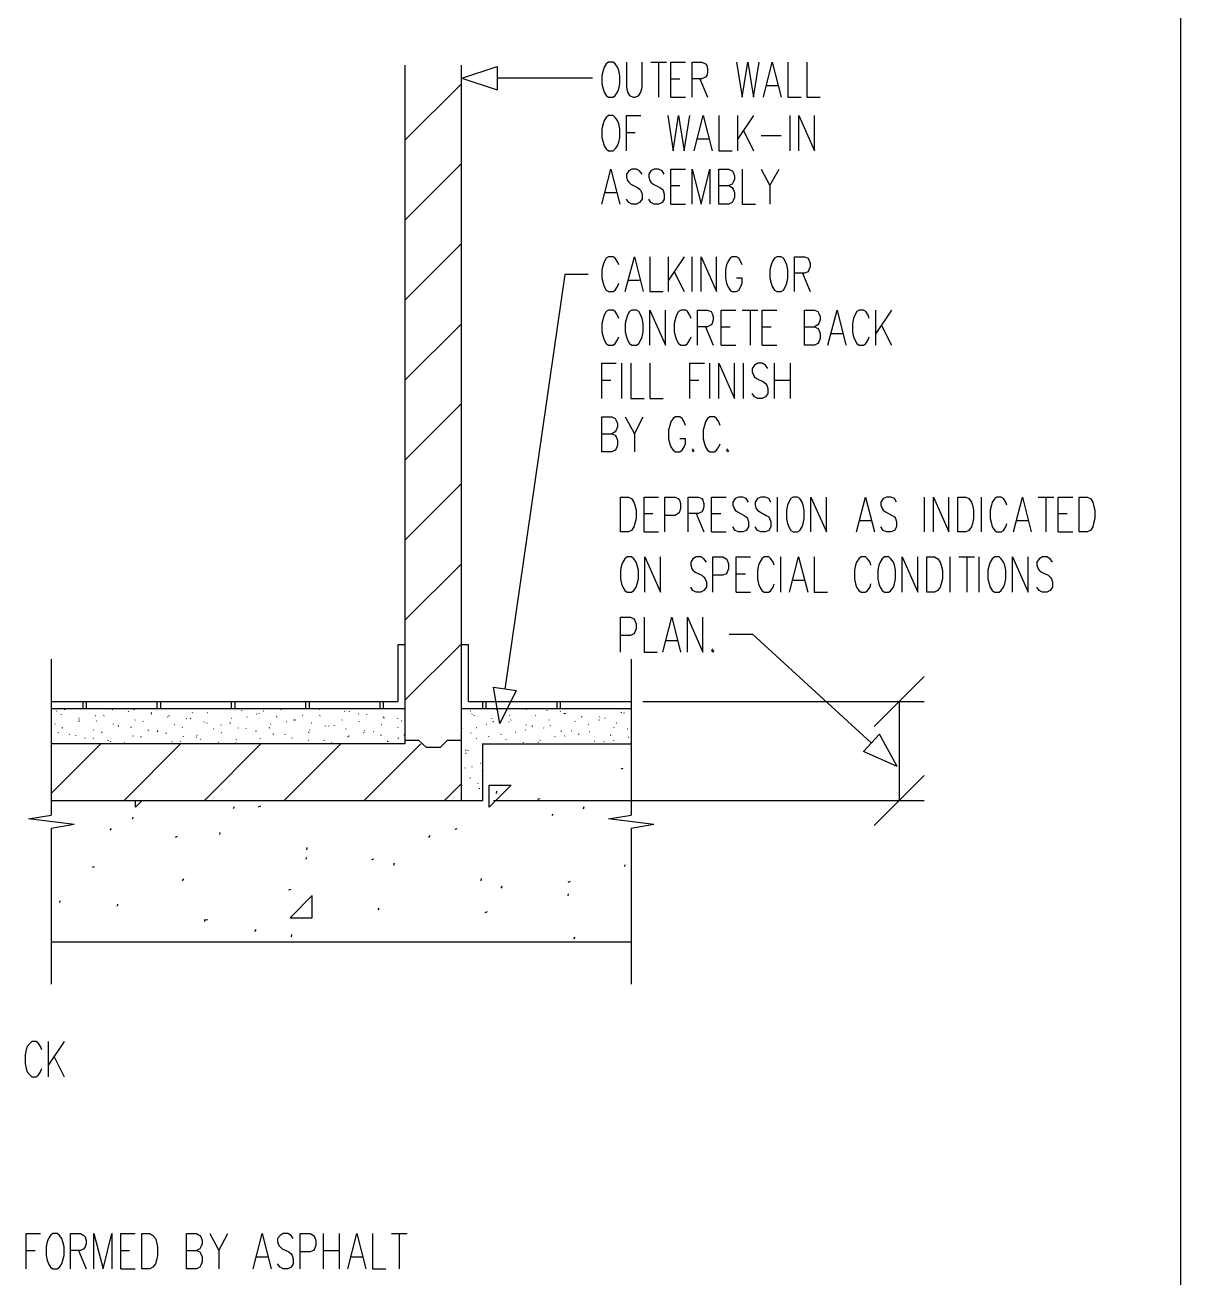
# Model space of a CAD drawing. Header units: metres. Extents: x 13 to 600, y -782 to -15.
# Drawn here: x 377.9 to 600.3, y -497.6 to -256.4 of the extents above; entities that cross this region are included whole.
import ezdxf

# ---------------------------------------------------------------- set-up
doc = ezdxf.new("R2010")
doc.units = ezdxf.units.M

msp = doc.modelspace()

# ---------------------------------------------------------------- linework, layer by layer
for p, q in [((600.3, -754.56), (600.3, -42.18)), ((450.96, -264.06), (450.96, -387.96)), ((461.88, -387.96), (461.88, -264.06)), ((461.94, -266.58), (468.72, -264.36)), ((468.72, -264.36), (468.72, -268.86)), ((489.12, -265.14), (488.88, -266.1)), ((489.3, -264.48), (489.12, -265.14)), ((489.72, -263.82), (489.3, -264.48)), ((490.14, -263.52), (489.72, -263.82)), ((491.04, -263.52), (490.14, -263.52)), ((491.46, -263.82), (491.04, -263.52)), ((491.88, -264.48), (491.46, -263.82)), ((492.12, -265.14), (491.88, -264.48)), ((492.3, -266.1), (492.12, -265.14)), ((493.62, -263.52), (493.62, -268.32)), ((496.62, -268.32), (496.62, -263.52)), ((498.3, -263.52), (501.3, -263.52)), ((499.8, -263.52), (499.8, -270.24)), ((502.14, -270.24), (502.14, -263.52)), ((502.14, -263.52), (504.96, -263.52)), ((506.22, -270.24), (506.22, -263.52)), ((506.22, -263.52), (508.14, -263.52)), ((508.14, -263.52), (508.8, -263.82)), ((508.8, -263.82), (509.04, -264.12)), ((509.04, -264.12), (509.22, -264.78)), ((509.22, -264.78), (509.22, -265.44)), ((514.8, -263.52), (515.88, -270.24)), ((515.88, -270.24), (516.96, -263.52)), ((516.96, -263.52), (518.04, -270.24)), ((518.04, -270.24), (519.12, -263.52)), ((519.96, -270.24), (521.64, -263.52)), ((521.64, -263.52), (523.38, -270.24)), ((524.64, -263.52), (524.64, -270.24)), ((528.3, -263.52), (528.3, -270.24)), ((450.96, -278.52), (461.88, -267.66)), ((461.94, -266.58), (468.72, -268.86)), ((487.08, -266.58), (468.72, -266.58)), ((488.88, -266.1), (488.88, -267.66)), ((488.88, -267.66), (489.12, -268.62)), ((492.12, -268.62), (492.3, -267.66)), ((492.3, -267.66), (492.3, -266.1)), ((502.14, -266.7), (503.88, -266.7)), ((508.14, -266.7), (506.22, -266.7)), ((507.72, -266.7), (509.22, -270.24)), ((508.8, -266.4), (508.14, -266.7)), ((509.04, -266.1), (508.8, -266.4)), ((509.22, -265.44), (509.04, -266.1)), ((489.12, -268.62), (489.3, -269.28)), ((489.3, -269.28), (489.72, -269.94)), ((489.72, -269.94), (490.14, -270.24)), ((491.04, -270.24), (491.46, -269.94)), ((491.46, -269.94), (491.88, -269.28)), ((491.88, -269.28), (492.12, -268.62)), ((493.62, -268.32), (493.8, -269.28)), ((493.8, -269.28), (494.22, -269.94)), ((494.22, -269.94), (494.88, -270.24)), ((495.3, -270.24), (495.96, -269.94)), ((495.96, -269.94), (496.38, -269.28)), ((496.38, -269.28), (496.62, -268.32)), ((520.62, -268.02), (522.72, -268.02)), ((490.14, -270.24), (491.04, -270.24)), ((494.88, -270.24), (495.3, -270.24)), ((502.14, -270.24), (504.96, -270.24)), ((524.64, -270.24), (527.22, -270.24)), ((528.3, -270.24), (530.88, -270.24)), ((489.3, -274.74), (489.12, -275.4)), ((489.72, -274.14), (489.3, -274.74)), ((490.14, -273.78), (489.72, -274.14)), ((491.04, -273.78), (490.14, -273.78)), ((491.46, -274.14), (491.04, -273.78)), ((491.88, -274.74), (491.46, -274.14)), ((492.12, -275.4), (491.88, -274.74)), ((493.62, -280.56), (493.62, -273.78)), ((493.62, -273.78), (496.38, -273.78)), ((501.54, -273.78), (502.62, -280.56)), ((502.62, -280.56), (503.64, -273.78)), ((503.64, -273.78), (504.72, -280.56)), ((504.72, -280.56), (505.8, -273.78)), ((506.64, -280.56), (508.38, -273.78)), ((508.38, -273.78), (510.12, -280.56)), ((511.38, -273.78), (511.38, -280.56)), ((515.04, -280.56), (515.04, -273.78)), ((518.04, -273.78), (515.04, -278.28)), ((525.12, -280.56), (525.12, -273.78)), ((526.8, -280.56), (526.8, -273.78)), ((526.8, -273.78), (529.8, -280.56)), ((529.8, -280.56), (529.8, -273.78)), ((489.12, -275.4), (488.88, -276.36)), ((488.88, -276.36), (488.88, -277.98)), ((492.3, -276.36), (492.12, -275.4)), ((492.3, -277.98), (492.3, -276.36)), ((493.62, -277.02), (495.3, -277.02)), ((516.12, -276.66), (518.04, -280.56)), ((488.88, -277.98), (489.12, -278.94)), ((489.12, -278.94), (489.3, -279.6)), ((489.3, -279.6), (489.72, -280.2)), ((491.46, -280.2), (491.88, -279.6)), ((491.88, -279.6), (492.12, -278.94)), ((492.12, -278.94), (492.3, -277.98)), ((507.3, -278.28), (509.46, -278.28)), ((519.54, -277.62), (523.38, -277.62)), ((489.72, -280.2), (490.14, -280.56)), ((490.14, -280.56), (491.04, -280.56)), ((491.04, -280.56), (491.46, -280.2)), ((511.38, -280.56), (513.96, -280.56)), ((450.96, -293.94), (461.88, -283.02)), ((488.88, -290.82), (490.62, -284.1)), ((490.62, -284.1), (492.3, -290.82)), ((494.04, -284.4), (493.62, -285.06)), ((494.64, -284.1), (494.04, -284.4)), ((495.54, -284.1), (494.64, -284.1)), ((496.14, -284.4), (495.54, -284.1)), ((496.62, -285.06), (496.14, -284.4)), ((498.3, -284.4), (497.88, -285.06)), ((498.96, -284.1), (498.3, -284.4)), ((499.8, -284.1), (498.96, -284.1)), ((500.46, -284.4), (499.8, -284.1)), ((500.88, -285.06), (500.46, -284.4)), ((502.14, -290.82), (502.14, -284.1)), ((502.14, -284.1), (504.96, -284.1)), ((506.22, -290.82), (506.22, -284.1)), ((506.22, -284.1), (507.96, -290.82)), ((507.96, -290.82), (509.64, -284.1)), ((509.64, -284.1), (509.64, -290.82)), ((511.38, -290.82), (511.38, -284.1)), ((511.38, -284.1), (513.3, -284.1)), ((513.3, -284.1), (513.96, -284.4)), ((513.96, -284.4), (514.14, -284.7)), ((515.88, -284.1), (515.88, -290.82)), ((519.54, -284.1), (521.22, -287.28)), ((521.22, -287.28), (522.96, -284.1)), ((493.62, -285.06), (493.62, -285.66)), ((493.62, -285.66), (493.8, -286.32)), ((493.8, -286.32), (494.04, -286.62)), ((494.04, -286.62), (494.46, -286.98)), ((494.46, -286.98), (495.72, -287.64)), ((497.88, -285.06), (497.88, -285.66)), ((497.88, -285.66), (498.12, -286.32)), ((498.12, -286.32), (498.3, -286.62)), ((498.3, -286.62), (498.72, -286.98)), ((498.72, -286.98), (500.04, -287.64)), ((513.96, -286.98), (513.3, -287.28)), ((514.14, -286.62), (513.96, -286.98)), ((514.14, -284.7), (514.38, -285.36)), ((514.38, -286.02), (514.14, -286.62)), ((514.38, -285.36), (514.38, -286.02)), ((489.54, -288.6), (491.64, -288.6)), ((495.72, -287.64), (496.14, -287.94)), ((496.14, -287.94), (496.38, -288.24)), ((496.38, -288.24), (496.62, -288.9)), ((496.62, -288.9), (496.62, -289.86)), ((500.04, -287.64), (500.46, -287.94)), ((500.46, -287.94), (500.64, -288.24)), ((500.64, -288.24), (500.88, -288.9)), ((500.88, -288.9), (500.88, -289.86)), ((502.14, -287.28), (503.88, -287.28)), ((511.38, -287.28), (513.3, -287.28)), ((513.3, -287.28), (513.96, -287.64)), ((513.96, -287.64), (514.14, -287.94)), ((514.14, -287.94), (514.38, -288.6)), ((514.38, -288.6), (514.38, -289.56)), ((521.22, -287.28), (521.22, -290.82)), ((494.04, -290.52), (493.62, -289.86)), ((494.64, -290.82), (494.04, -290.52)), ((495.54, -290.82), (494.64, -290.82)), ((496.14, -290.52), (495.54, -290.82)), ((496.62, -289.86), (496.14, -290.52)), ((498.3, -290.52), (497.88, -289.86)), ((498.96, -290.82), (498.3, -290.52)), ((499.8, -290.82), (498.96, -290.82)), ((500.46, -290.52), (499.8, -290.82)), ((500.88, -289.86), (500.46, -290.52)), ((502.14, -290.82), (504.96, -290.82)), ((513.3, -290.82), (511.38, -290.82)), ((513.96, -290.52), (513.3, -290.82)), ((514.14, -290.16), (513.96, -290.52)), ((514.38, -289.56), (514.14, -290.16)), ((515.88, -290.82), (518.46, -290.82)), ((450.96, -309.3), (461.88, -298.44)), ((489.72, -301.26), (489.3, -301.92)), ((490.14, -300.96), (489.72, -301.26)), ((491.04, -300.96), (490.14, -300.96)), ((491.46, -301.26), (491.04, -300.96)), ((491.88, -301.92), (491.46, -301.26)), ((493.38, -307.68), (495.12, -300.96)), ((495.12, -300.96), (496.8, -307.68)), ((498.12, -300.96), (498.12, -307.68)), ((501.72, -307.68), (501.72, -300.96)), ((504.72, -300.96), (501.72, -305.46)), ((506.22, -307.68), (506.22, -300.96)), ((507.96, -307.68), (507.96, -300.96)), ((507.96, -300.96), (510.96, -307.68)), ((510.96, -307.68), (510.96, -300.96)), ((513.54, -301.26), (513.12, -301.92)), ((513.96, -300.96), (513.54, -301.26)), ((514.8, -300.96), (513.96, -300.96)), ((515.22, -301.26), (514.8, -300.96)), ((515.64, -301.92), (515.22, -301.26)), ((522.12, -301.26), (521.64, -301.92)), ((522.54, -300.96), (522.12, -301.26)), ((523.38, -300.96), (522.54, -300.96)), ((523.8, -301.26), (523.38, -300.96)), ((524.22, -301.92), (523.8, -301.26)), ((525.96, -307.68), (525.96, -300.96)), ((525.96, -300.96), (527.88, -300.96)), ((527.88, -300.96), (528.54, -301.26)), ((528.54, -301.26), (528.72, -301.56)), ((489.12, -302.52), (488.88, -303.48)), ((488.88, -303.48), (488.88, -305.1)), ((489.3, -301.92), (489.12, -302.52)), ((492.12, -302.52), (491.88, -301.92)), ((502.8, -303.84), (504.72, -307.68)), ((512.88, -302.52), (512.64, -303.48)), ((512.64, -303.48), (512.64, -305.1)), ((513.12, -301.92), (512.88, -302.52)), ((515.88, -302.52), (515.64, -301.92)), ((521.46, -302.52), (521.22, -303.48)), ((521.22, -303.48), (521.22, -305.1)), ((521.64, -301.92), (521.46, -302.52)), ((524.46, -302.52), (524.22, -301.92)), ((524.64, -303.48), (524.46, -302.52)), ((524.64, -305.1), (524.64, -303.48)), ((528.54, -303.84), (527.88, -304.14)), ((528.72, -303.48), (528.54, -303.84)), ((528.72, -301.56), (528.96, -302.22)), ((528.96, -302.88), (528.72, -303.48)), ((528.96, -302.22), (528.96, -302.88)), ((481.74, -304.38), (470.22, -384.18)), ((486.24, -304.38), (481.74, -304.38)), ((488.88, -305.1), (489.12, -306.06)), ((489.12, -306.06), (489.3, -306.72)), ((491.88, -306.72), (492.12, -306.06)), ((494.04, -305.46), (496.14, -305.46)), ((512.64, -305.1), (512.88, -306.06)), ((512.88, -306.06), (513.12, -306.72)), ((515.88, -305.1), (514.8, -305.1)), ((515.64, -306.72), (515.88, -306.06)), ((515.88, -306.06), (515.88, -305.1)), ((521.22, -305.1), (521.46, -306.06)), ((521.46, -306.06), (521.64, -306.72)), ((524.22, -306.72), (524.46, -306.06)), ((524.46, -306.06), (524.64, -305.1)), ((527.88, -304.14), (525.96, -304.14)), ((527.46, -304.14), (528.96, -307.68)), ((489.3, -306.72), (489.72, -307.38)), ((489.72, -307.38), (490.14, -307.68)), ((490.14, -307.68), (491.04, -307.68)), ((491.04, -307.68), (491.46, -307.38)), ((491.46, -307.38), (491.88, -306.72)), ((498.12, -307.68), (500.64, -307.68)), ((513.12, -306.72), (513.54, -307.38)), ((513.54, -307.38), (513.96, -307.68)), ((513.96, -307.68), (514.8, -307.68)), ((514.8, -307.68), (515.22, -307.38)), ((515.22, -307.38), (515.64, -306.72)), ((521.64, -306.72), (522.12, -307.38)), ((522.12, -307.38), (522.54, -307.68)), ((522.54, -307.68), (523.38, -307.68)), ((523.38, -307.68), (523.8, -307.38)), ((523.8, -307.38), (524.22, -306.72)), ((489.12, -312.84), (488.88, -313.8)), ((489.3, -312.18), (489.12, -312.84)), ((489.72, -311.52), (489.3, -312.18)), ((490.14, -311.22), (489.72, -311.52)), ((491.04, -311.22), (490.14, -311.22)), ((491.46, -311.52), (491.04, -311.22)), ((491.88, -312.18), (491.46, -311.52)), ((492.12, -312.84), (491.88, -312.18)), ((493.62, -312.84), (493.38, -313.8)), ((493.8, -312.18), (493.62, -312.84)), ((494.22, -311.52), (493.8, -312.18)), ((494.64, -311.22), (494.22, -311.52)), ((495.54, -311.22), (494.64, -311.22)), ((495.96, -311.52), (495.54, -311.22)), ((496.38, -312.18), (495.96, -311.52)), ((496.62, -312.84), (496.38, -312.18)), ((496.8, -313.8), (496.62, -312.84)), ((498.12, -318), (498.12, -311.22)), ((498.12, -311.22), (501.12, -318)), ((501.12, -318), (501.12, -311.22)), ((503.04, -312.84), (502.8, -313.8)), ((503.22, -312.18), (503.04, -312.84)), ((503.64, -311.52), (503.22, -312.18)), ((504.12, -311.22), (503.64, -311.52)), ((504.96, -311.22), (504.12, -311.22)), ((505.38, -311.52), (504.96, -311.22)), ((505.8, -312.18), (505.38, -311.52)), ((506.04, -312.84), (505.8, -312.18)), ((507.3, -318), (507.3, -311.22)), ((507.3, -311.22), (509.22, -311.22)), ((509.22, -311.22), (509.88, -311.52)), ((509.88, -311.52), (510.12, -311.88)), ((510.12, -311.88), (510.3, -312.48)), ((510.3, -313.14), (510.12, -313.8)), ((510.3, -312.48), (510.3, -313.14)), ((511.8, -318), (511.8, -311.22)), ((511.8, -311.22), (514.62, -311.22)), ((515.88, -311.22), (518.88, -311.22)), ((517.38, -311.22), (517.38, -318)), ((519.72, -318), (519.72, -311.22)), ((519.72, -311.22), (522.54, -311.22)), ((527.88, -318), (527.88, -311.22)), ((527.88, -311.22), (529.8, -311.22)), ((529.8, -311.22), (530.46, -311.52)), ((530.46, -311.52), (530.64, -311.88)), ((530.64, -311.88), (530.88, -312.48)), ((530.88, -313.14), (530.64, -313.8)), ((530.88, -312.48), (530.88, -313.14)), ((532.38, -318), (534.12, -311.22)), ((534.12, -311.22), (535.8, -318)), ((537.3, -312.84), (537.12, -313.8)), ((537.54, -312.18), (537.3, -312.84)), ((537.96, -311.52), (537.54, -312.18)), ((538.38, -311.22), (537.96, -311.52)), ((539.22, -311.22), (538.38, -311.22)), ((539.64, -311.52), (539.22, -311.22)), ((540.12, -312.18), (539.64, -311.52)), ((540.3, -312.84), (540.12, -312.18)), ((541.62, -318), (541.62, -311.22)), ((544.62, -311.22), (541.62, -315.72)), ((450.96, -324.72), (461.88, -313.86)), ((488.88, -313.8), (488.88, -315.42)), ((488.88, -315.42), (489.12, -316.38)), ((493.38, -313.8), (493.38, -315.42)), ((493.38, -315.42), (493.62, -316.38)), ((496.62, -316.38), (496.8, -315.42)), ((496.8, -315.42), (496.8, -313.8)), ((502.8, -313.8), (502.8, -315.42)), ((502.8, -315.42), (503.04, -316.38)), ((509.22, -314.46), (507.3, -314.46)), ((508.8, -314.46), (510.3, -318)), ((509.88, -314.1), (509.22, -314.46)), ((510.12, -313.8), (509.88, -314.1)), ((511.8, -314.46), (513.54, -314.46)), ((519.72, -314.46), (521.46, -314.46)), ((527.88, -314.46), (529.8, -314.46)), ((530.46, -314.1), (529.8, -314.46)), ((529.8, -314.46), (530.46, -314.76)), ((530.64, -313.8), (530.46, -314.1)), ((530.46, -314.76), (530.64, -315.06)), ((530.64, -315.06), (530.88, -315.72)), ((530.88, -315.72), (530.88, -316.68)), ((533.04, -315.72), (535.14, -315.72)), ((537.12, -313.8), (537.12, -315.42)), ((537.12, -315.42), (537.3, -316.38)), ((542.64, -314.1), (544.62, -318)), ((489.12, -316.38), (489.3, -316.98)), ((489.3, -316.98), (489.72, -317.64)), ((489.72, -317.64), (490.14, -318)), ((490.14, -318), (491.04, -318)), ((491.04, -318), (491.46, -317.64)), ((491.46, -317.64), (491.88, -316.98)), ((491.88, -316.98), (492.12, -316.38)), ((493.62, -316.38), (493.8, -316.98)), ((493.8, -316.98), (494.22, -317.64)), ((494.22, -317.64), (494.64, -318)), ((494.64, -318), (495.54, -318)), ((495.54, -318), (495.96, -317.64)), ((495.96, -317.64), (496.38, -316.98)), ((496.38, -316.98), (496.62, -316.38)), ((503.04, -316.38), (503.22, -316.98)), ((503.22, -316.98), (503.64, -317.64)), ((503.64, -317.64), (504.12, -318)), ((504.12, -318), (504.96, -318)), ((504.96, -318), (505.38, -317.64)), ((505.38, -317.64), (505.8, -316.98)), ((505.8, -316.98), (506.04, -316.38)), ((511.8, -318), (514.62, -318)), ((519.72, -318), (522.54, -318)), ((529.8, -318), (527.88, -318)), ((530.46, -317.64), (529.8, -318)), ((530.64, -317.34), (530.46, -317.64)), ((530.88, -316.68), (530.64, -317.34)), ((537.3, -316.38), (537.54, -316.98)), ((537.54, -316.98), (537.96, -317.64)), ((537.96, -317.64), (538.38, -318)), ((538.38, -318), (539.22, -318)), ((539.22, -318), (539.64, -317.64)), ((539.64, -317.64), (540.12, -316.98)), ((540.12, -316.98), (540.3, -316.38)), ((488.88, -328.26), (488.88, -321.48)), ((488.88, -321.48), (491.64, -321.48)), ((492.72, -328.26), (492.72, -321.48)), ((494.46, -321.48), (494.46, -328.26)), ((498.12, -321.48), (498.12, -328.26)), ((505.8, -328.26), (505.8, -321.48)), ((505.8, -321.48), (508.62, -321.48)), ((509.64, -328.26), (509.64, -321.48)), ((511.38, -328.26), (511.38, -321.48)), ((511.38, -321.48), (514.38, -328.26)), ((514.38, -328.26), (514.38, -321.48)), ((516.12, -328.26), (516.12, -321.48)), ((518.22, -321.84), (517.8, -322.5)), ((517.8, -322.5), (517.8, -323.1)), ((517.8, -323.1), (518.04, -323.76)), ((518.88, -321.48), (518.22, -321.84)), ((519.72, -321.48), (518.88, -321.48)), ((520.38, -321.84), (519.72, -321.48)), ((520.8, -322.5), (520.38, -321.84)), ((522.12, -328.26), (522.12, -321.48)), ((525.12, -321.48), (525.12, -328.26)), ((488.88, -324.72), (490.62, -324.72)), ((505.8, -324.72), (507.54, -324.72)), ((518.04, -323.76), (518.22, -324.06)), ((518.22, -324.06), (518.64, -324.42)), ((518.64, -324.42), (519.96, -325.02)), ((519.96, -325.02), (520.38, -325.38)), ((520.38, -325.38), (520.62, -325.68)), ((522.12, -324.72), (525.12, -324.72)), ((518.22, -327.96), (517.8, -327.3)), ((518.88, -328.26), (518.22, -327.96)), ((520.38, -327.96), (519.72, -328.26)), ((520.8, -327.3), (520.38, -327.96)), ((520.62, -325.68), (520.8, -326.34)), ((520.8, -326.34), (520.8, -327.3)), ((450.96, -340.14), (461.88, -329.22)), ((494.46, -328.26), (497.04, -328.26)), ((498.12, -328.26), (500.64, -328.26)), ((519.72, -328.26), (518.88, -328.26)), ((488.88, -338.52), (488.88, -331.8)), ((488.88, -331.8), (490.8, -331.8)), ((490.8, -331.8), (491.46, -332.1)), ((491.46, -332.1), (491.64, -332.46)), ((491.64, -332.46), (491.88, -333.06)), ((493.38, -331.8), (495.12, -335.04)), ((495.12, -335.04), (496.8, -331.8)), ((502.14, -332.76), (501.96, -333.42)), ((502.62, -332.1), (502.14, -332.76)), ((503.04, -331.8), (502.62, -332.1)), ((503.88, -331.8), (503.04, -331.8)), ((504.3, -332.1), (503.88, -331.8)), ((504.72, -332.76), (504.3, -332.1)), ((504.96, -333.42), (504.72, -332.76)), ((508.8, -332.76), (508.62, -333.42)), ((509.22, -332.1), (508.8, -332.76)), ((509.64, -331.8), (509.22, -332.1)), ((510.54, -331.8), (509.64, -331.8)), ((510.96, -332.1), (510.54, -331.8)), ((511.38, -332.76), (510.96, -332.1)), ((511.62, -333.42), (511.38, -332.76)), ((488.88, -335.04), (490.8, -335.04)), ((491.46, -334.68), (490.8, -335.04)), ((490.8, -335.04), (491.46, -335.34)), ((491.64, -334.38), (491.46, -334.68)), ((491.88, -333.72), (491.64, -334.38)), ((491.88, -333.06), (491.88, -333.72)), ((495.12, -335.04), (495.12, -338.52)), ((501.96, -333.42), (501.72, -334.38)), ((501.72, -334.38), (501.72, -336)), ((508.62, -333.42), (508.38, -334.38)), ((508.38, -334.38), (508.38, -336)), ((491.46, -335.34), (491.64, -335.64)), ((491.64, -335.64), (491.88, -336.3)), ((491.88, -337.26), (491.64, -337.92)), ((491.88, -336.3), (491.88, -337.26)), ((501.72, -336), (501.96, -336.96)), ((501.96, -336.96), (502.14, -337.56)), ((502.14, -337.56), (502.62, -338.22)), ((504.96, -336), (503.88, -336)), ((504.3, -338.22), (504.72, -337.56)), ((504.72, -337.56), (504.96, -336.96)), ((504.96, -336.96), (504.96, -336)), ((508.38, -336), (508.62, -336.96)), ((508.62, -336.96), (508.8, -337.56)), ((508.8, -337.56), (509.22, -338.22)), ((510.96, -338.22), (511.38, -337.56)), ((511.38, -337.56), (511.62, -336.96)), ((490.8, -338.52), (488.88, -338.52)), ((491.46, -338.22), (490.8, -338.52)), ((491.64, -337.92), (491.46, -338.22)), ((502.62, -338.22), (503.04, -338.52)), ((503.04, -338.52), (503.88, -338.52)), ((503.88, -338.52), (504.3, -338.22)), ((506.46, -337.92), (506.22, -338.22)), ((506.22, -338.22), (506.46, -338.52)), ((506.46, -338.52), (506.64, -338.22)), ((509.22, -338.22), (509.64, -338.52)), ((509.64, -338.52), (510.54, -338.52)), ((510.54, -338.52), (510.96, -338.22)), ((513.12, -337.92), (512.88, -338.22)), ((512.88, -338.22), (513.12, -338.52)), ((513.12, -338.52), (513.3, -338.22)), ((450.96, -355.5), (461.88, -344.64)), ((492.48, -353.94), (492.48, -347.22)), ((492.48, -347.22), (493.98, -347.22)), ((493.98, -347.22), (494.58, -347.52)), ((496.98, -353.94), (496.98, -347.22)), ((496.98, -347.22), (499.74, -347.22)), ((501, -353.94), (501, -347.22)), ((501, -347.22), (502.98, -347.22)), ((502.98, -347.22), (503.58, -347.52)), ((505.5, -353.94), (505.5, -347.22)), ((505.5, -347.22), (507.48, -347.22)), ((507.48, -347.22), (508.08, -347.52)), ((510, -353.94), (510, -347.22)), ((510, -347.22), (512.82, -347.22)), ((515.16, -347.22), (514.5, -347.52)), ((516, -347.22), (515.16, -347.22)), ((516.66, -347.52), (516, -347.22)), ((519.48, -347.22), (518.82, -347.52)), ((520.32, -347.22), (519.48, -347.22)), ((520.98, -347.52), (520.32, -347.22)), ((522.66, -353.94), (522.66, -347.22)), ((525.66, -347.22), (525.24, -347.52)), ((526.5, -347.22), (525.66, -347.22)), ((526.98, -347.52), (526.5, -347.22)), ((529.08, -353.94), (529.08, -347.22)), ((529.08, -347.22), (532.08, -353.94)), ((532.08, -353.94), (532.08, -347.22)), ((537.9, -353.94), (539.58, -347.22)), ((539.58, -347.22), (541.32, -353.94)), ((543.66, -347.22), (543, -347.52)), ((544.5, -347.22), (543.66, -347.22)), ((545.16, -347.52), (544.5, -347.22)), ((550.98, -353.94), (550.98, -347.22)), ((552.66, -353.94), (552.66, -347.22)), ((552.66, -347.22), (555.66, -353.94)), ((555.66, -353.94), (555.66, -347.22)), ((557.4, -353.94), (557.4, -347.22)), ((557.4, -347.22), (558.9, -347.22)), ((558.9, -347.22), (559.5, -347.52)), ((561.9, -353.94), (561.9, -347.22)), ((564.9, -347.22), (564.48, -347.52)), ((565.74, -347.22), (564.9, -347.22)), ((566.16, -347.52), (565.74, -347.22)), ((568.08, -353.94), (569.82, -347.22)), ((569.82, -347.22), (571.5, -353.94)), ((572.82, -347.22), (575.82, -347.22)), ((574.32, -347.22), (574.32, -353.94)), ((576.66, -353.94), (576.66, -347.22)), ((576.66, -347.22), (579.48, -347.22)), ((580.74, -353.94), (580.74, -347.22)), ((580.74, -347.22), (582.24, -347.22)), ((582.24, -347.22), (582.9, -347.52)), ((494.58, -347.52), (495, -348.18)), ((495, -348.18), (495.24, -348.78)), ((495.24, -348.78), (495.48, -349.74)), ((503.58, -347.52), (503.82, -347.82)), ((503.82, -347.82), (504, -348.48)), ((504, -349.44), (503.82, -350.1)), ((504, -348.48), (504, -349.44)), ((508.08, -347.52), (508.32, -347.82)), ((508.32, -347.82), (508.5, -348.48)), ((508.5, -349.14), (508.32, -349.74)), ((508.5, -348.48), (508.5, -349.14)), ((514.5, -347.52), (514.08, -348.18)), ((514.08, -348.18), (514.08, -348.78)), ((514.08, -348.78), (514.32, -349.44)), ((514.32, -349.44), (514.5, -349.74)), ((517.08, -348.18), (516.66, -347.52)), ((518.82, -347.52), (518.4, -348.18)), ((518.4, -348.18), (518.4, -348.78)), ((518.4, -348.78), (518.58, -349.44)), ((518.58, -349.44), (518.82, -349.74)), ((521.4, -348.18), (520.98, -347.52)), ((524.58, -348.78), (524.4, -349.74)), ((524.82, -348.18), (524.58, -348.78)), ((525.24, -347.52), (524.82, -348.18)), ((527.4, -348.18), (526.98, -347.52)), ((527.58, -348.78), (527.4, -348.18)), ((527.82, -349.74), (527.58, -348.78)), ((543, -347.52), (542.58, -348.18)), ((542.58, -348.18), (542.58, -348.78)), ((542.58, -348.78), (542.82, -349.44)), ((542.82, -349.44), (543, -349.74)), ((545.58, -348.18), (545.16, -347.52)), ((559.5, -347.52), (559.98, -348.18)), ((559.98, -348.18), (560.16, -348.78)), ((560.16, -348.78), (560.4, -349.74)), ((563.82, -348.78), (563.58, -349.74)), ((564, -348.18), (563.82, -348.78)), ((564.48, -347.52), (564, -348.18)), ((566.58, -348.18), (566.16, -347.52)), ((566.82, -348.78), (566.58, -348.18)), ((582.9, -347.52), (583.32, -348.18)), ((583.32, -348.18), (583.5, -348.78)), ((583.5, -348.78), (583.74, -349.74)), ((495.48, -351.36), (495.24, -352.32)), ((495.48, -349.74), (495.48, -351.36)), ((496.98, -350.4), (498.66, -350.4)), ((502.98, -350.76), (501, -350.76)), ((503.58, -350.4), (502.98, -350.76)), ((503.82, -350.1), (503.58, -350.4)), ((507.48, -350.4), (505.5, -350.4)), ((507, -350.4), (508.5, -353.94)), ((508.08, -350.1), (507.48, -350.4)), ((508.32, -349.74), (508.08, -350.1)), ((510, -350.4), (511.74, -350.4)), ((514.5, -349.74), (514.98, -350.1)), ((514.98, -350.1), (516.24, -350.76)), ((516.24, -350.76), (516.66, -351.06)), ((516.66, -351.06), (516.9, -351.36)), ((516.9, -351.36), (517.08, -352.02)), ((517.08, -352.02), (517.08, -352.98)), ((518.82, -349.74), (519.24, -350.1)), ((519.24, -350.1), (520.5, -350.76)), ((520.5, -350.76), (520.98, -351.06)), ((520.98, -351.06), (521.16, -351.36)), ((521.16, -351.36), (521.4, -352.02)), ((521.4, -352.02), (521.4, -352.98)), ((524.4, -349.74), (524.4, -351.36)), ((524.4, -351.36), (524.58, -352.32)), ((527.58, -352.32), (527.82, -351.36)), ((527.82, -351.36), (527.82, -349.74)), ((538.5, -351.72), (540.66, -351.72)), ((543, -349.74), (543.48, -350.1)), ((543.48, -350.1), (544.74, -350.76)), ((544.74, -350.76), (545.16, -351.06)), ((545.16, -351.06), (545.4, -351.36)), ((545.4, -351.36), (545.58, -352.02)), ((545.58, -352.02), (545.58, -352.98)), ((560.4, -351.36), (560.16, -352.32)), ((560.4, -349.74), (560.4, -351.36)), ((563.58, -349.74), (563.58, -351.36)), ((563.58, -351.36), (563.82, -352.32)), ((568.74, -351.72), (570.9, -351.72)), ((576.66, -350.4), (578.4, -350.4)), ((583.74, -351.36), (583.5, -352.32)), ((583.74, -349.74), (583.74, -351.36)), ((493.98, -353.94), (492.48, -353.94)), ((494.58, -353.64), (493.98, -353.94)), ((495, -352.98), (494.58, -353.64)), ((495.24, -352.32), (495, -352.98)), ((496.98, -353.94), (499.74, -353.94)), ((510, -353.94), (512.82, -353.94)), ((514.5, -353.64), (514.08, -352.98)), ((515.16, -353.94), (514.5, -353.64)), ((516, -353.94), (515.16, -353.94)), ((516.66, -353.64), (516, -353.94)), ((517.08, -352.98), (516.66, -353.64)), ((518.82, -353.64), (518.4, -352.98)), ((519.48, -353.94), (518.82, -353.64)), ((520.32, -353.94), (519.48, -353.94)), ((520.98, -353.64), (520.32, -353.94)), ((521.4, -352.98), (520.98, -353.64)), ((524.58, -352.32), (524.82, -352.98)), ((524.82, -352.98), (525.24, -353.64)), ((525.24, -353.64), (525.66, -353.94)), ((525.66, -353.94), (526.5, -353.94)), ((526.5, -353.94), (526.98, -353.64)), ((526.98, -353.64), (527.4, -352.98)), ((527.4, -352.98), (527.58, -352.32)), ((543, -353.64), (542.58, -352.98)), ((543.66, -353.94), (543, -353.64)), ((544.5, -353.94), (543.66, -353.94)), ((545.16, -353.64), (544.5, -353.94)), ((545.58, -352.98), (545.16, -353.64)), ((558.9, -353.94), (557.4, -353.94)), ((559.5, -353.64), (558.9, -353.94)), ((559.98, -352.98), (559.5, -353.64)), ((560.16, -352.32), (559.98, -352.98)), ((563.82, -352.32), (564, -352.98)), ((564, -352.98), (564.48, -353.64)), ((564.48, -353.64), (564.9, -353.94)), ((564.9, -353.94), (565.74, -353.94)), ((565.74, -353.94), (566.16, -353.64)), ((566.16, -353.64), (566.58, -352.98)), ((566.58, -352.98), (566.82, -352.32)), ((576.66, -353.94), (579.48, -353.94)), ((582.24, -353.94), (580.74, -353.94)), ((582.9, -353.64), (582.24, -353.94)), ((583.32, -352.98), (582.9, -353.64)), ((583.5, -352.32), (583.32, -352.98)), ((493.32, -359.1), (492.9, -359.76)), ((493.74, -358.74), (493.32, -359.1)), ((494.58, -358.74), (493.74, -358.74)), ((495, -359.1), (494.58, -358.74)), ((495.48, -359.76), (495, -359.1)), ((497.16, -365.52), (497.16, -358.74)), ((497.16, -358.74), (500.16, -365.52)), ((500.16, -365.52), (500.16, -358.74)), ((506.4, -359.1), (505.98, -359.76)), ((507, -358.74), (506.4, -359.1)), ((507.9, -358.74), (507, -358.74)), ((508.5, -359.1), (507.9, -358.74)), ((508.98, -359.76), (508.5, -359.1)), ((510.24, -365.52), (510.24, -358.74)), ((510.24, -358.74), (512.16, -358.74)), ((512.16, -358.74), (512.82, -359.1)), ((512.82, -359.1), (513, -359.4)), ((514.74, -365.52), (514.74, -358.74)), ((514.74, -358.74), (517.5, -358.74)), ((519.66, -359.1), (519.24, -359.76)), ((520.08, -358.74), (519.66, -359.1)), ((520.98, -358.74), (520.08, -358.74)), ((521.4, -359.1), (520.98, -358.74)), ((521.82, -359.76), (521.4, -359.1)), ((523.32, -365.52), (523.32, -358.74)), ((525, -365.52), (526.74, -358.74)), ((526.74, -358.74), (528.48, -365.52)), ((529.74, -358.74), (529.74, -365.52)), ((538.32, -359.1), (537.9, -359.76)), ((538.74, -358.74), (538.32, -359.1)), ((539.58, -358.74), (538.74, -358.74)), ((540, -359.1), (539.58, -358.74)), ((540.48, -359.76), (540, -359.1)), ((542.82, -359.1), (542.4, -359.76)), ((543.24, -358.74), (542.82, -359.1)), ((544.08, -358.74), (543.24, -358.74)), ((544.5, -359.1), (544.08, -358.74)), ((544.98, -359.76), (544.5, -359.1)), ((546.66, -365.52), (546.66, -358.74)), ((546.66, -358.74), (549.66, -365.52)), ((549.66, -365.52), (549.66, -358.74)), ((551.4, -365.52), (551.4, -358.74)), ((551.4, -358.74), (552.9, -358.74)), ((552.9, -358.74), (553.5, -359.1)), ((553.5, -359.1), (553.98, -359.76)), ((555.9, -365.52), (555.9, -358.74)), ((557.58, -358.74), (560.58, -358.74)), ((559.08, -358.74), (559.08, -365.52)), ((561.48, -365.52), (561.48, -358.74)), ((564, -359.1), (563.58, -359.76)), ((564.48, -358.74), (564, -359.1)), ((565.32, -358.74), (564.48, -358.74)), ((565.74, -359.1), (565.32, -358.74)), ((566.16, -359.76), (565.74, -359.1)), ((567.9, -365.52), (567.9, -358.74)), ((567.9, -358.74), (570.9, -365.52)), ((570.9, -365.52), (570.9, -358.74)), ((573, -359.1), (572.58, -359.76)), ((573.66, -358.74), (573, -359.1)), ((574.5, -358.74), (573.66, -358.74)), ((575.16, -359.1), (574.5, -358.74)), ((575.58, -359.76), (575.16, -359.1)), ((450.96, -370.92), (461.88, -360.06)), ((492.66, -360.36), (492.48, -361.32)), ((492.48, -361.32), (492.48, -362.94)), ((492.9, -359.76), (492.66, -360.36)), ((495.66, -360.36), (495.48, -359.76)), ((495.9, -361.32), (495.66, -360.36)), ((495.9, -362.94), (495.9, -361.32)), ((505.98, -359.76), (505.98, -360.36)), ((505.98, -360.36), (506.16, -361.02)), ((506.16, -361.02), (506.4, -361.32)), ((506.4, -361.32), (506.82, -361.68)), ((506.82, -361.68), (508.08, -362.28)), ((513, -361.68), (512.82, -361.98)), ((513, -359.4), (513.24, -360.06)), ((513.24, -361.02), (513, -361.68)), ((513.24, -360.06), (513.24, -361.02)), ((519, -360.36), (518.82, -361.32)), ((518.82, -361.32), (518.82, -362.94)), ((519.24, -359.76), (519, -360.36)), ((522, -360.36), (521.82, -359.76)), ((537.66, -360.36), (537.48, -361.32)), ((537.48, -361.32), (537.48, -362.94)), ((537.9, -359.76), (537.66, -360.36)), ((540.66, -360.36), (540.48, -359.76)), ((542.16, -360.36), (541.98, -361.32)), ((541.98, -361.32), (541.98, -362.94)), ((542.4, -359.76), (542.16, -360.36)), ((545.16, -360.36), (544.98, -359.76)), ((545.4, -361.32), (545.16, -360.36)), ((545.4, -362.94), (545.4, -361.32)), ((553.98, -359.76), (554.16, -360.36)), ((554.16, -360.36), (554.4, -361.32)), ((554.4, -361.32), (554.4, -362.94)), ((563.4, -360.36), (563.16, -361.32)), ((563.16, -361.32), (563.16, -362.94)), ((563.58, -359.76), (563.4, -360.36)), ((566.4, -360.36), (566.16, -359.76)), ((566.58, -361.32), (566.4, -360.36)), ((566.58, -362.94), (566.58, -361.32)), ((572.58, -359.76), (572.58, -360.36)), ((572.58, -360.36), (572.82, -361.02)), ((572.82, -361.02), (573, -361.32)), ((573, -361.32), (573.48, -361.68)), ((573.48, -361.68), (574.74, -362.28)), ((492.48, -362.94), (492.66, -363.9)), ((492.66, -363.9), (492.9, -364.56)), ((495.48, -364.56), (495.66, -363.9)), ((495.66, -363.9), (495.9, -362.94)), ((508.08, -362.28), (508.5, -362.64)), ((508.5, -362.64), (508.74, -362.94)), ((508.74, -362.94), (508.98, -363.6)), ((508.98, -363.6), (508.98, -364.56)), ((512.16, -362.28), (510.24, -362.28)), ((512.82, -361.98), (512.16, -362.28)), ((514.74, -361.98), (516.48, -361.98)), ((518.82, -362.94), (519, -363.9)), ((519, -363.9), (519.24, -364.56)), ((521.82, -364.56), (522, -363.9)), ((525.66, -363.24), (527.82, -363.24)), ((537.48, -362.94), (537.66, -363.9)), ((537.66, -363.9), (537.9, -364.56)), ((540.48, -364.56), (540.66, -363.9)), ((541.98, -362.94), (542.16, -363.9)), ((542.16, -363.9), (542.4, -364.56)), ((544.98, -364.56), (545.16, -363.9)), ((545.16, -363.9), (545.4, -362.94)), ((554.16, -363.9), (553.98, -364.56)), ((554.4, -362.94), (554.16, -363.9)), ((563.16, -362.94), (563.4, -363.9)), ((563.4, -363.9), (563.58, -364.56)), ((566.16, -364.56), (566.4, -363.9)), ((566.4, -363.9), (566.58, -362.94)), ((574.74, -362.28), (575.16, -362.64)), ((575.16, -362.64), (575.4, -362.94)), ((575.4, -362.94), (575.58, -363.6)), ((575.58, -363.6), (575.58, -364.56)), ((492.9, -364.56), (493.32, -365.22)), ((493.32, -365.22), (493.74, -365.52)), ((493.74, -365.52), (494.58, -365.52)), ((494.58, -365.52), (495, -365.22)), ((495, -365.22), (495.48, -364.56)), ((506.4, -365.22), (505.98, -364.56)), ((507, -365.52), (506.4, -365.22)), ((507.9, -365.52), (507, -365.52)), ((508.5, -365.22), (507.9, -365.52)), ((508.98, -364.56), (508.5, -365.22)), ((514.74, -365.52), (517.5, -365.52)), ((519.24, -364.56), (519.66, -365.22)), ((519.66, -365.22), (520.08, -365.52)), ((520.08, -365.52), (520.98, -365.52)), ((520.98, -365.52), (521.4, -365.22)), ((521.4, -365.22), (521.82, -364.56)), ((529.74, -365.52), (532.32, -365.52)), ((537.9, -364.56), (538.32, -365.22)), ((538.32, -365.22), (538.74, -365.52)), ((538.74, -365.52), (539.58, -365.52)), ((539.58, -365.52), (540, -365.22)), ((540, -365.22), (540.48, -364.56)), ((542.4, -364.56), (542.82, -365.22)), ((542.82, -365.22), (543.24, -365.52)), ((543.24, -365.52), (544.08, -365.52)), ((544.08, -365.52), (544.5, -365.22)), ((544.5, -365.22), (544.98, -364.56)), ((552.9, -365.52), (551.4, -365.52)), ((553.5, -365.22), (552.9, -365.52)), ((553.98, -364.56), (553.5, -365.22)), ((563.58, -364.56), (564, -365.22)), ((564, -365.22), (564.48, -365.52)), ((564.48, -365.52), (565.32, -365.52)), ((565.32, -365.52), (565.74, -365.22)), ((565.74, -365.22), (566.16, -364.56)), ((573, -365.22), (572.58, -364.56)), ((573.66, -365.52), (573, -365.22)), ((574.5, -365.52), (573.66, -365.52)), ((575.16, -365.22), (574.5, -365.52)), ((575.58, -364.56), (575.16, -365.22)), ((492.48, -377.1), (492.48, -370.32)), ((492.48, -370.32), (494.4, -370.32)), ((494.4, -370.32), (495, -370.68)), ((495, -370.68), (495.24, -370.98)), ((495.24, -370.98), (495.48, -371.64)), ((496.98, -370.32), (496.98, -377.1)), ((500.58, -377.1), (502.32, -370.32)), ((502.32, -370.32), (504, -377.1)), ((505.32, -377.1), (505.32, -370.32)), ((505.32, -370.32), (508.32, -377.1)), ((508.32, -377.1), (508.32, -370.32)), ((495, -373.56), (494.4, -373.86)), ((495.24, -373.26), (495, -373.56)), ((495.48, -372.6), (495.24, -373.26)), ((495.48, -371.64), (495.48, -372.6)), ((513.36, -373.62), (517.86, -373.62)), ((517.86, -373.62), (540.72, -394.56)), ((449.58, -375.66), (449.58, -386.58)), ((450.96, -375.66), (449.58, -375.66)), ((450.96, -386.34), (461.64, -375.66)), ((463.2, -375.66), (461.88, -375.66)), ((463.2, -386.58), (463.2, -375.66)), ((494.4, -373.86), (492.48, -373.86)), ((501.24, -374.82), (503.4, -374.82)), ((382.92, -378.42), (382.92, -387.96)), ((494.52, -378.42), (494.52, -408.48)), ((496.98, -377.1), (499.5, -377.1)), ((510.24, -376.44), (510, -376.74)), ((510, -376.74), (510.24, -377.1)), ((510.24, -377.1), (510.48, -376.74)), ((541.26, -391.38), (550.86, -381.78)), ((469.26, -390.84), (468, -383.82)), ((468, -383.82), (472.44, -384.48)), ((469.26, -390.84), (472.44, -384.48)), ((382.92, -386.58), (449.58, -386.58)), ((382.92, -387.96), (450.96, -387.96)), ((382.92, -387.96), (382.92, -394.74)), ((385.5, -388.2), (385.56, -388.14)), ((389.04, -387.96), (389.04, -386.58)), ((389.7, -387.96), (389.7, -386.58)), ((394.62, -388.14), (394.74, -388.08)), ((398.88, -388.2), (398.88, -388.14)), ((403.32, -387.96), (403.32, -386.58)), ((403.98, -387.96), (403.98, -386.58)), ((417.6, -387.96), (417.6, -386.58)), ((418.32, -387.96), (418.32, -386.58)), ((427.08, -388.2), (427.14, -388.14)), ((431.88, -387.96), (431.88, -386.58)), ((432.6, -387.96), (432.6, -386.58)), ((434.46, -388.14), (434.52, -388.08)), ((436.92, -387.96), (436.92, -387.96)), ((446.22, -387.96), (446.22, -386.58)), ((446.88, -387.96), (446.88, -386.58)), ((450.96, -387.96), (450.96, -394.74)), ((461.88, -387.96), (494.52, -387.96)), ((461.88, -405.66), (461.88, -387.96)), ((463.2, -386.58), (494.52, -386.58)), ((465.96, -387.96), (465.96, -386.58)), ((466.62, -387.96), (466.62, -386.58)), ((468.6, -388.2), (468.66, -388.14)), ((474.3, -388.08), (474.36, -388.08)), ((480.24, -387.96), (480.24, -386.58)), ((480.9, -387.96), (480.9, -386.58)), ((496.74, -386.58), (550.86, -386.58)), ((546.06, -386.58), (546.06, -405.66)), ((383.88, -388.44), (383.94, -388.38)), ((384.9, -389.16), (384.9, -389.1)), ((388.2, -389.76), (388.26, -389.7)), ((388.26, -390.48), (388.32, -390.42)), ((388.32, -390.18), (388.38, -390.06)), ((391.44, -389.28), (391.5, -389.28)), ((391.56, -390.36), (391.62, -390.3)), ((393.06, -389.34), (393.12, -389.22)), ((397.8, -388.5), (397.86, -388.38)), ((399, -390.18), (399.06, -390.12)), ((400.56, -390.42), (400.62, -390.36)), ((402.18, -388.98), (402.3, -388.98)), ((402.24, -388.8), (402.24, -388.68)), ((405.3, -389.58), (405.36, -389.52)), ((405.6, -389.4), (405.6, -389.28)), ((408.9, -389.94), (408.96, -389.88)), ((409.74, -389.88), (409.86, -389.82)), ((410.04, -388.74), (410.1, -388.68)), ((412.26, -390.54), (412.32, -390.48)), ((412.86, -390.72), (412.92, -390.66)), ((412.98, -388.68), (413.04, -388.68)), ((417.6, -389.88), (417.66, -389.82)), ((419.58, -388.38), (419.58, -388.32)), ((420.54, -389.58), (420.6, -389.52)), ((422.34, -389.04), (422.4, -388.98)), ((422.94, -388.98), (422.94, -388.92)), ((423.72, -388.38), (423.78, -388.38)), ((426.3, -389.58), (426.3, -389.46)), ((428.1, -390.42), (428.16, -390.42)), ((429.6, -390.18), (429.66, -390.06)), ((429.84, -390.18), (429.9, -390.06)), ((431.28, -389.28), (431.34, -389.22)), ((432.96, -390.72), (433.02, -390.66)), ((434.58, -389.34), (434.64, -389.22)), ((438.84, -390.18), (438.9, -390.12)), ((439.32, -388.5), (439.38, -388.44)), ((440.28, -388.56), (440.28, -388.5)), ((442.02, -388.98), (442.08, -388.98)), ((442.14, -390.42), (442.14, -390.36)), ((443.64, -389.16), (443.64, -389.1)), ((446.88, -389.58), (446.88, -389.52)), ((447, -389.76), (447, -389.64)), ((449.58, -389.88), (449.64, -389.82)), ((450.3, -390.36), (450.36, -390.24)), ((463.56, -388.38), (463.62, -388.38)), ((463.86, -389.04), (463.92, -388.98)), ((464.34, -389.34), (464.34, -389.28)), ((467.7, -389.94), (467.7, -389.88)), ((467.88, -390.42), (468, -390.42)), ((471, -390.54), (471.06, -390.48)), ((471.12, -389.28), (471.18, -389.22)), ((471.36, -390.18), (471.42, -390.12)), ((476.1, -389.34), (476.16, -389.28)), ((478.32, -388.38), (478.32, -388.32)), ((478.68, -390.12), (478.74, -390.12)), ((480.84, -388.5), (480.9, -388.44)), ((481.68, -388.98), (481.68, -388.86)), ((481.86, -388.98), (481.92, -388.92)), ((483.66, -390.42), (483.72, -390.36)), ((485.04, -389.58), (485.04, -389.46)), ((488.34, -390.18), (488.4, -390.06)), ((488.4, -389.58), (488.46, -389.52)), ((489.42, -389.82), (489.48, -389.82)), ((491.7, -390.72), (491.76, -390.66)), ((492.6, -388.68), (492.72, -388.62)), ((493.14, -388.8), (493.2, -388.68)), ((383.58, -390.96), (383.64, -390.9)), ((384.3, -392.52), (384.3, -392.46)), ((385.02, -391.62), (385.14, -391.56)), ((386.34, -392.94), (386.4, -392.88)), ((387.66, -393.12), (387.66, -393.06)), ((391.08, -392.1), (391.14, -392.04)), ((392.58, -392.46), (392.7, -392.46)), ((394.92, -390.96), (394.92, -390.9)), ((395.82, -391.26), (395.88, -391.2)), ((395.82, -391.32), (395.88, -391.32)), ((398.28, -391.56), (398.28, -391.44)), ((398.64, -393.24), (398.7, -393.12)), ((401.64, -392.16), (401.64, -392.04)), ((403.38, -392.22), (403.44, -392.16)), ((403.38, -392.4), (403.44, -392.28)), ((405, -392.76), (405, -392.64)), ((406.56, -391.02), (406.62, -391.02)), ((408.12, -391.56), (408.18, -391.5)), ((410.94, -393.06), (411, -393.06)), ((414.12, -391.92), (414.18, -391.86)), ((415.62, -391.14), (415.62, -391.08)), ((415.62, -392.64), (415.68, -392.58)), ((417.3, -390.72), (417.42, -390.72)), ((418.98, -391.74), (418.98, -391.68)), ((420.36, -391.8), (420.42, -391.74)), ((421.68, -392.76), (421.74, -392.76)), ((422.34, -392.34), (422.34, -392.22)), ((424.86, -391.62), (424.98, -391.56)), ((425.1, -390.96), (425.16, -390.9)), ((425.7, -392.94), (425.7, -392.82)), ((427.92, -392.94), (427.92, -392.88)), ((432.42, -392.46), (432.54, -392.46)), ((432.66, -392.1), (432.66, -392.04)), ((435.66, -391.32), (435.72, -391.26)), ((436.32, -391.32), (436.32, -391.26)), ((437.4, -391.26), (437.4, -391.2)), ((439.68, -391.92), (439.68, -391.86)), ((440.16, -393.24), (440.22, -393.12)), ((443.04, -392.52), (443.04, -392.46)), ((443.22, -392.16), (443.28, -392.16)), ((444.9, -392.4), (444.96, -392.34)), ((446.4, -391.02), (446.46, -391.02)), ((446.4, -393.12), (446.4, -393)), ((449.64, -391.56), (449.7, -391.5)), ((450.78, -393.06), (450.84, -393)), ((461.94, -391.86), (461.94, -391.74)), ((463.74, -392.7), (463.74, -392.64)), ((464.7, -391.56), (464.76, -391.56)), ((466.62, -391.02), (466.68, -390.96)), ((469.44, -392.94), (469.5, -392.88)), ((472.26, -392.46), (472.32, -392.46)), ((474.18, -392.1), (474.24, -392.04)), ((474.36, -391.14), (474.36, -391.08)), ((475.44, -391.32), (475.56, -391.26)), ((477.72, -391.74), (477.72, -391.62)), ((478.92, -391.26), (478.98, -391.2)), ((481.08, -392.34), (481.08, -392.22)), ((483, -392.16), (483.12, -392.16)), ((484.44, -392.94), (484.44, -392.82)), ((486.24, -391.02), (486.3, -390.96)), ((486.42, -392.4), (486.48, -392.34)), ((490.56, -393.06), (490.68, -393)), ((491.16, -391.56), (491.22, -391.5)), ((493.8, -391.86), (493.86, -391.86)), ((539.22, -396.18), (542.28, -392.88)), ((545.7, -399.12), (542.28, -392.88)), ((450.96, -394.74), (382.92, -394.74)), ((382.92, -404.28), (392.46, -394.74)), ((382.92, -394.74), (382.92, -405.66)), ((389.4, -393.66), (389.46, -393.6)), ((390.96, -393.72), (391.02, -393.66)), ((393.9, -394.08), (393.96, -393.96)), ((394.32, -394.32), (394.38, -394.2)), ((396.96, -394.5), (397.02, -394.5)), ((396.96, -405.66), (407.82, -394.74)), ((400.14, -393.36), (400.26, -393.3)), ((406.14, -394.32), (406.2, -394.26)), ((407.7, -394.26), (407.82, -394.2)), ((408.36, -393.3), (408.36, -393.24)), ((410.88, -393.48), (410.94, -393.42)), ((411.66, -393.9), (411.72, -393.84)), ((412.38, -405.66), (423.24, -394.74)), ((415.02, -394.5), (415.08, -394.44)), ((418.44, -394.62), (418.44, -394.56)), ((418.5, -393.96), (418.56, -393.9)), ((423.18, -393.78), (423.18, -393.72)), ((427.74, -405.66), (438.66, -394.74)), ((429.06, -393.48), (429.06, -393.42)), ((429.24, -393.66), (429.3, -393.6)), ((432.36, -394.08), (432.42, -394.02)), ((435.42, -394.08), (435.48, -393.96)), ((435.72, -394.68), (435.78, -394.62)), ((436.8, -394.5), (436.86, -394.5)), ((439.98, -393.36), (440.1, -393.3)), ((443.16, -405.66), (454.02, -394.74)), ((447.54, -394.2), (447.66, -394.2)), ((447.72, -394.32), (447.72, -394.26)), ((449.76, -393.72), (449.76, -393.6)), ((453.66, -394.08), (450.96, -394.08)), ((453.66, -394.08), (455.04, -395.4)), ((455.04, -395.4), (457.8, -395.4)), ((457.8, -395.4), (459.12, -394.08)), ((461.88, -394.08), (459.12, -394.08)), ((464.7, -393.78), (464.76, -393.72)), ((465.84, -394.8), (465.96, -394.74)), ((465.96, -405.66), (465.96, -394.74)), ((465.96, -394.74), (494.52, -394.74)), ((467.1, -393.3), (467.1, -393.24)), ((469.08, -393.6), (469.14, -393.6)), ((470.46, -393.9), (470.46, -393.84)), ((473.76, -394.5), (473.82, -394.44)), ((476.64, -394.5), (476.7, -394.44)), ((476.94, -394.08), (477, -394.02)), ((479.82, -393.36), (479.88, -393.3)), ((481.68, -393.24), (481.74, -393.18)), ((487.38, -394.2), (487.44, -394.2)), ((487.8, -393.48), (487.8, -393.42)), ((489.24, -394.32), (489.3, -394.26)), ((491.16, -394.08), (491.16, -394.02)), ((493.98, -393.48), (494.04, -393.42)), ((494.46, -394.68), (494.52, -394.62)), ((462.66, -395.94), (462.78, -395.94)), ((462.72, -396.6), (462.78, -396.48)), ((463.14, -396.06), (463.14, -396)), ((545.7, -399.12), (539.22, -396.18)), ((462.54, -399.42), (462.54, -399.36)), ((463.86, -399.12), (463.92, -399.12)), ((465.54, -398.52), (465.6, -398.46)), ((465.9, -400.02), (465.9, -399.96)), ((492.6, -399.54), (492.96, -399.42)), ((458.58, -405.66), (461.88, -402.36)), ((461.94, -402.78), (462, -402.72)), ((463.56, -401.34), (463.62, -401.22)), ((465, -402.36), (465.06, -402.3)), ((467.16, -402.72), (471.42, -402.72)), ((467.16, -406.92), (467.16, -402.72)), ((467.16, -406.92), (471.42, -402.72)), ((541.26, -410.46), (550.86, -400.8)), ((461.88, -403.5), (461.88, -403.5)), ((465.3, -403.38), (465.3, -403.26)), ((468.6, -404.28), (468.66, -403.86)), ((382.92, -405.66), (461.88, -405.66)), ((382.92, -405.66), (382.92, -408.48)), ((399.12, -406.92), (399.12, -405.66)), ((399.12, -406.92), (400.44, -405.66)), ((417.96, -407.16), (418.2, -406.8)), ((422.82, -406.86), (423.24, -406.68)), ((461.88, -405.66), (465.96, -405.66)), ((468, -405.66), (550.86, -405.66)), ((476.58, -405.36), (477, -405.24)), ((485.34, -407.22), (485.46, -406.8)), ((378.54, -409.14), (382.92, -408.48)), ((387.3, -410.28), (378.54, -409.14)), ((398.64, -409.26), (398.7, -408.84)), ((479.28, -408.54), (479.52, -408.24)), ((490.14, -409.14), (494.52, -408.48)), ((498.9, -410.28), (490.14, -409.14)), ((387.3, -410.28), (382.92, -411)), ((382.92, -411), (382.92, -432.84)), ((394.26, -411.36), (394.5, -411)), ((415.38, -412.2), (415.44, -411.78)), ((455.58, -412.74), (455.82, -412.38)), ((460.62, -411.18), (461.04, -411.06)), ((498.9, -410.28), (494.52, -411)), ((494.52, -411), (494.52, -441)), ((406.8, -412.68), (407.22, -412.5)), ((432.12, -415.14), (432.18, -414.72)), ((431.88, -416.94), (432.12, -416.58)), ((444.6, -417), (445.02, -416.88)), ((390.84, -418.5), (391.26, -418.32)), ((448.86, -418.08), (448.98, -417.66)), ((493.2, -418.32), (493.44, -417.96)), ((408.18, -421.08), (408.42, -420.72)), ((465.66, -421.08), (465.72, -420.66)), ((482.4, -421.38), (482.82, -421.2)), ((428.64, -422.82), (429.06, -422.7)), ((428.88, -428.22), (433.14, -423.96)), ((433.14, -428.22), (433.14, -423.96)), ((469.5, -422.52), (469.74, -422.16)), ((482.4, -424.02), (482.46, -423.6)), ((384.48, -425.28), (384.72, -424.92)), ((395.64, -426), (395.76, -425.58)), ((445.8, -426.66), (446.04, -426.36)), ((412.44, -428.94), (412.5, -428.52)), ((412.62, -428.64), (413.04, -428.52)), ((428.88, -428.22), (433.14, -428.22)), ((466.44, -427.2), (466.86, -427.02)), ((422.1, -430.86), (422.34, -430.5)), ((429.18, -431.88), (429.24, -431.46)), ((382.92, -432.84), (494.52, -432.84)), ((382.92, -432.84), (382.92, -441)), ((483.48, -432.24), (483.72, -431.94)), ((378.3, -453), (378.12, -453.66)), ((378.78, -452.4), (378.3, -453)), ((379.2, -452.04), (378.78, -452.4)), ((380.04, -452.04), (379.2, -452.04)), ((380.46, -452.4), (380.04, -452.04)), ((380.88, -453), (380.46, -452.4)), ((381.12, -453.66), (380.88, -453)), ((382.38, -458.82), (382.38, -452.04)), ((385.38, -452.04), (382.38, -456.54)), ((378.12, -453.66), (377.88, -454.62)), ((377.88, -454.62), (377.88, -456.24)), ((383.46, -454.98), (385.38, -458.82)), ((377.88, -456.24), (378.12, -457.2)), ((378.12, -457.2), (378.3, -457.86)), ((378.3, -457.86), (378.78, -458.46)), ((380.46, -458.46), (380.88, -457.86)), ((380.88, -457.86), (381.12, -457.2)), ((378.78, -458.46), (379.2, -458.82)), ((379.2, -458.82), (380.04, -458.82)), ((380.04, -458.82), (380.46, -458.46)), ((378.06, -495.78), (378.06, -489)), ((378.06, -489), (380.88, -489)), ((382.8, -489.36), (382.38, -489.96)), ((383.22, -489), (382.8, -489.36)), ((384.06, -489), (383.22, -489)), ((384.48, -489.36), (384.06, -489)), ((384.96, -489.96), (384.48, -489.36)), ((386.64, -495.78), (386.64, -489)), ((386.64, -489), (388.56, -489)), ((388.56, -489), (389.22, -489.36)), ((389.22, -489.36), (389.46, -489.66)), ((391.14, -495.78), (391.14, -489)), ((391.14, -489), (392.88, -495.78)), ((392.88, -495.78), (394.56, -489)), ((394.56, -489), (394.56, -495.78)), ((396.3, -495.78), (396.3, -489)), ((396.3, -489), (399.06, -489)), ((400.38, -495.78), (400.38, -489)), ((400.38, -489), (401.88, -489)), ((401.88, -489), (402.48, -489.36)), ((402.48, -489.36), (402.96, -489.96)), ((408.96, -495.78), (408.96, -489)), ((408.96, -489), (410.88, -489)), ((410.88, -489), (411.48, -489.36)), ((411.48, -489.36), (411.72, -489.66)), ((413.46, -489), (415.14, -492.24)), ((415.14, -492.24), (416.88, -489)), ((421.8, -495.78), (423.48, -489)), ((423.48, -489), (425.22, -495.78)), ((426.96, -489.36), (426.48, -489.96)), ((427.56, -489), (426.96, -489.36)), ((428.46, -489), (427.56, -489)), ((429.06, -489.36), (428.46, -489)), ((429.48, -489.96), (429.06, -489.36)), ((430.8, -495.78), (430.8, -489)), ((430.8, -489), (432.72, -489)), ((432.72, -489), (433.38, -489.36)), ((433.38, -489.36), (433.56, -489.66)), ((435.3, -495.78), (435.3, -489)), ((438.3, -489), (438.3, -495.78)), ((439.98, -495.78), (441.72, -489)), ((441.72, -489), (443.46, -495.78)), ((444.72, -489), (444.72, -495.78)), ((448.38, -489), (451.38, -489)), ((449.88, -489), (449.88, -495.78)), ((382.14, -490.62), (381.96, -491.58)), ((381.96, -491.58), (381.96, -493.2)), ((382.38, -489.96), (382.14, -490.62)), ((385.14, -490.62), (384.96, -489.96)), ((385.38, -491.58), (385.14, -490.62)), ((385.38, -493.2), (385.38, -491.58)), ((389.22, -491.94), (388.56, -492.24)), ((389.46, -491.58), (389.22, -491.94)), ((389.46, -489.66), (389.64, -490.32)), ((389.64, -490.98), (389.46, -491.58)), ((389.64, -490.32), (389.64, -490.98)), ((402.96, -489.96), (403.14, -490.62)), ((403.14, -490.62), (403.38, -491.58)), ((403.38, -491.58), (403.38, -493.2)), ((411.48, -491.94), (410.88, -492.24)), ((411.72, -491.58), (411.48, -491.94)), ((411.72, -489.66), (411.96, -490.32)), ((411.96, -490.98), (411.72, -491.58)), ((411.96, -490.32), (411.96, -490.98)), ((426.48, -489.96), (426.48, -490.62)), ((426.48, -490.62), (426.72, -491.28)), ((426.72, -491.28), (426.96, -491.58)), ((426.96, -491.58), (427.38, -491.94)), ((427.38, -491.94), (428.64, -492.54)), ((433.56, -491.94), (433.38, -492.24)), ((433.56, -489.66), (433.8, -490.32)), ((433.8, -491.28), (433.56, -491.94)), ((433.8, -490.32), (433.8, -491.28)), ((378.06, -492.24), (379.8, -492.24)), ((381.96, -493.2), (382.14, -494.16)), ((382.14, -494.16), (382.38, -494.82)), ((384.96, -494.82), (385.14, -494.16)), ((385.14, -494.16), (385.38, -493.2)), ((388.56, -492.24), (386.64, -492.24)), ((388.14, -492.24), (389.64, -495.78)), ((396.3, -492.24), (397.98, -492.24)), ((403.14, -494.16), (402.96, -494.82)), ((403.38, -493.2), (403.14, -494.16)), ((408.96, -492.24), (410.88, -492.24)), ((410.88, -492.24), (411.48, -492.54)), ((411.48, -492.54), (411.72, -492.9)), ((411.72, -492.9), (411.96, -493.5)), ((411.96, -493.5), (411.96, -494.46)), ((415.14, -492.24), (415.14, -495.78)), ((422.46, -493.5), (424.56, -493.5)), ((428.64, -492.54), (429.06, -492.9)), ((429.06, -492.9), (429.3, -493.2)), ((429.3, -493.2), (429.48, -493.86)), ((429.48, -493.86), (429.48, -494.82)), ((432.72, -492.54), (430.8, -492.54)), ((433.38, -492.24), (432.72, -492.54)), ((435.3, -492.24), (438.3, -492.24)), ((440.64, -493.5), (442.8, -493.5)), ((382.38, -494.82), (382.8, -495.48)), ((382.8, -495.48), (383.22, -495.78)), ((383.22, -495.78), (384.06, -495.78)), ((384.06, -495.78), (384.48, -495.48)), ((384.48, -495.48), (384.96, -494.82)), ((396.3, -495.78), (399.06, -495.78)), ((401.88, -495.78), (400.38, -495.78)), ((402.48, -495.48), (401.88, -495.78)), ((402.96, -494.82), (402.48, -495.48)), ((410.88, -495.78), (408.96, -495.78)), ((411.48, -495.48), (410.88, -495.78)), ((411.72, -495.12), (411.48, -495.48)), ((411.96, -494.46), (411.72, -495.12)), ((426.96, -495.48), (426.48, -494.82)), ((427.56, -495.78), (426.96, -495.48)), ((428.46, -495.78), (427.56, -495.78)), ((429.06, -495.48), (428.46, -495.78)), ((429.48, -494.82), (429.06, -495.48)), ((444.72, -495.78), (447.3, -495.78))]:
    msp.add_line(p, q)

doc.saveas('drawing.dxf')
